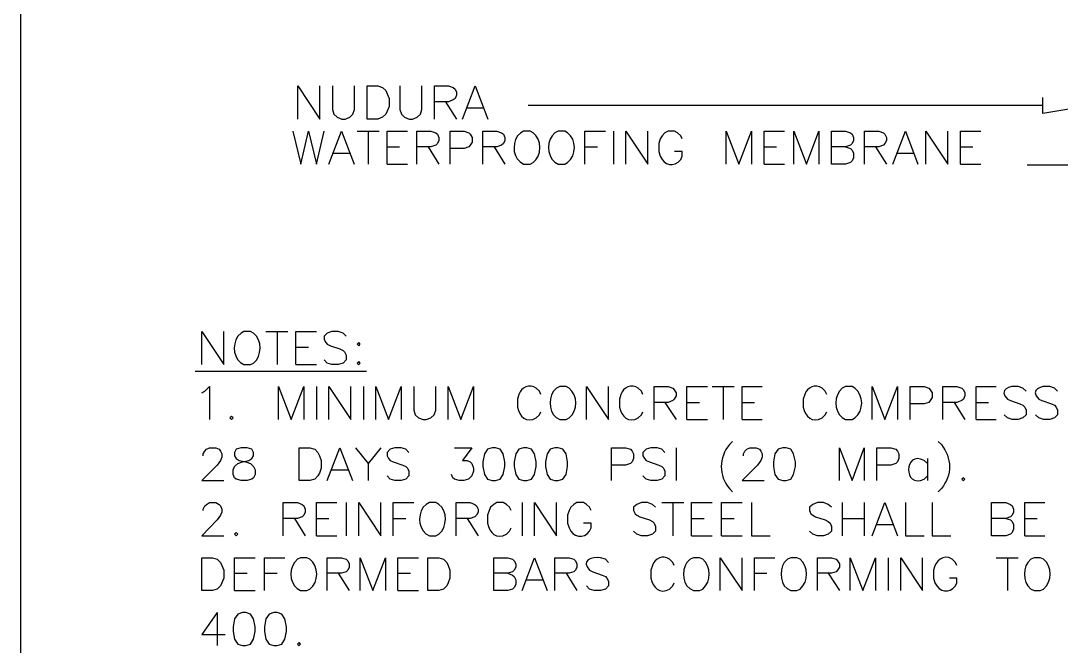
# Model space of a CAD drawing. Header units: millimetres. Extents: x 14 to 201, y 16 to 268.
# Drawn here: x 13.8 to 89, y 99.7 to 144.9 of the extents above; entities that cross this region are included whole.
import ezdxf

# ---------------------------------------------------------------- set-up
doc = ezdxf.new("R2010")
doc.units = ezdxf.units.MM
doc.layers.get('0').update_dxf_attribs({"linetype": 'CONTINUOUS'})

msp = doc.modelspace()

# ---------------------------------------------------------------- linework, layer by layer
at = {"color": 0}
for p, q in [((13.8424, 55.4136), (13.8424, 264.541)), ((33.846, 137.773), (33.846, 140.166)), ((33.846, 140.166), (35.4334, 137.773)), ((35.4334, 137.773), (35.4334, 140.166)), ((36.3432, 140.166), (36.3432, 138.472)), ((37.9307, 138.472), (37.9307, 140.166)), ((38.8415, 137.773), (38.8415, 140.166)), ((38.8415, 140.166), (39.624, 140.166)), ((39.624, 140.166), (39.963, 140.06)), ((39.963, 140.06), (40.1959, 139.827)), ((40.1959, 139.827), (40.3006, 139.594)), ((41.2115, 140.166), (41.2115, 138.472)), ((42.799, 138.472), (42.799, 140.166)), ((43.7085, 137.773), (43.7085, 140.166)), ((43.7085, 140.166), (44.7255, 140.166)), ((44.7255, 140.166), (45.0631, 140.06)), ((45.0631, 140.06), (45.1915, 139.933)), ((45.1915, 139.933), (45.296, 139.721)), ((45.296, 139.721), (45.296, 139.488)), ((45.7412, 137.773), (46.6506, 140.166)), ((46.6506, 140.166), (47.5615, 137.773)), ((40.3006, 139.594), (40.429, 139.255)), ((40.429, 139.255), (40.429, 138.684)), ((44.7255, 139.022), (43.7085, 139.022)), ((44.5135, 139.022), (45.296, 137.773)), ((45.0631, 139.15), (44.7255, 139.022)), ((45.1915, 139.255), (45.0631, 139.15)), ((45.296, 139.488), (45.1915, 139.255)), ((87.6293, 138.176), (87.6293, 139.32)), ((36.3432, 138.472), (36.449, 138.133)), ((37.8037, 138.133), (37.9307, 138.472)), ((40.3006, 138.345), (40.1959, 138.133)), ((40.429, 138.684), (40.3006, 138.345)), ((41.2115, 138.472), (41.3385, 138.133)), ((42.6932, 138.133), (42.799, 138.472)), ((46.101, 138.578), (47.2225, 138.578)), ((87.6293, 138.748), (50.461, 138.748)), ((91.0594, 138.748), (87.6293, 138.176)), ((36.449, 138.133), (36.6818, 137.9)), ((36.6818, 137.9), (37.0209, 137.773)), ((37.0209, 137.773), (37.254, 137.773)), ((37.254, 137.773), (37.5916, 137.9)), ((37.5916, 137.9), (37.8037, 138.133)), ((39.624, 137.773), (38.8415, 137.773)), ((39.963, 137.9), (39.624, 137.773)), ((40.1959, 138.133), (39.963, 137.9)), ((41.3385, 138.133), (41.5505, 137.9)), ((41.5505, 137.9), (41.8881, 137.773)), ((41.8881, 137.773), (42.121, 137.773)), ((42.121, 137.773), (42.46, 137.9)), ((42.46, 137.9), (42.6932, 138.133)), ((33.4863, 136.905), (34.0568, 134.515)), ((34.0568, 134.515), (34.6081, 136.905)), ((34.6081, 136.905), (35.1786, 134.515)), ((35.1786, 134.515), (35.7505, 136.905)), ((36.0895, 134.515), (36.999, 136.905)), ((36.999, 136.905), (37.9099, 134.515)), ((38.1208, 136.905), (39.7083, 136.905)), ((38.9255, 136.905), (38.9255, 134.515)), ((40.2802, 134.515), (40.2802, 136.905)), ((40.2802, 136.905), (41.7615, 136.905)), ((42.4395, 134.515), (42.4395, 136.905)), ((42.4395, 136.905), (43.4552, 136.905)), ((43.4552, 136.905), (43.7942, 136.779)), ((43.7942, 136.779), (43.9208, 136.674)), ((44.8303, 134.515), (44.8303, 136.905)), ((44.8303, 136.905), (45.8474, 136.905)), ((45.8474, 136.905), (46.1864, 136.779)), ((46.1864, 136.779), (46.2911, 136.674)), ((47.202, 134.515), (47.202, 136.905)), ((47.202, 136.905), (48.2177, 136.905)), ((48.2177, 136.905), (48.5567, 136.779)), ((48.5567, 136.779), (48.6833, 136.674)), ((49.9318, 136.779), (49.699, 136.568)), ((50.1442, 136.905), (49.9318, 136.779)), ((50.6099, 136.905), (50.1442, 136.905)), ((50.8208, 136.779), (50.6099, 136.905)), ((52.4083, 136.779), (52.1974, 136.568)), ((52.6411, 136.905), (52.4083, 136.779)), ((53.1068, 136.905), (52.6411, 136.905)), ((53.3192, 136.779), (53.1068, 136.905)), ((54.5677, 134.515), (54.5677, 136.905)), ((54.5677, 136.905), (56.049, 136.905)), ((56.6208, 136.905), (56.6208, 134.515)), ((57.5303, 134.515), (57.5303, 136.905)), ((57.5303, 136.905), (59.1178, 134.515)), ((59.1178, 134.515), (59.1178, 136.905)), ((60.3458, 136.779), (60.1349, 136.568)), ((60.5786, 136.905), (60.3458, 136.779)), ((61.0443, 136.905), (60.5786, 136.905)), ((61.2567, 136.779), (61.0443, 136.905)), ((61.4895, 136.568), (61.2567, 136.779)), ((64.7707, 134.515), (64.7707, 136.905)), ((64.7707, 136.905), (65.6802, 134.515)), ((65.6802, 134.515), (66.591, 136.905)), ((66.591, 136.905), (66.591, 134.515)), ((67.5005, 134.515), (67.5005, 136.905)), ((67.5005, 136.905), (68.9818, 136.905)), ((69.6599, 134.515), (69.6599, 136.905)), ((69.6599, 136.905), (70.5693, 134.515)), ((70.5693, 134.515), (71.4583, 136.905)), ((71.4583, 136.905), (71.4583, 134.515)), ((72.3692, 134.515), (72.3692, 136.905)), ((72.3692, 136.905), (73.3848, 136.905)), ((73.3848, 136.905), (73.7443, 136.779)), ((73.7443, 136.779), (73.8505, 136.674)), ((74.7614, 134.515), (74.7614, 136.905)), ((74.7614, 136.905), (75.777, 136.905)), ((75.777, 136.905), (76.116, 136.779)), ((76.116, 136.779), (76.2208, 136.674)), ((76.7927, 134.515), (77.7035, 136.905)), ((77.7035, 136.905), (78.613, 134.515)), ((79.1849, 134.515), (79.1849, 136.905)), ((79.1849, 136.905), (80.7724, 134.515)), ((80.7724, 134.515), (80.7724, 136.905)), ((81.6818, 134.515), (81.6818, 136.905)), ((81.6818, 136.905), (83.1427, 136.905)), ((43.9208, 135.996), (43.7942, 135.89)), ((43.9208, 136.674), (44.027, 136.441)), ((44.027, 136.229), (43.9208, 135.996)), ((44.027, 136.441), (44.027, 136.229)), ((46.2911, 136.674), (46.4178, 136.441)), ((46.4178, 136.102), (46.2911, 135.89)), ((46.4178, 136.441), (46.4178, 136.102)), ((48.6833, 135.996), (48.5567, 135.89)), ((48.6833, 136.674), (48.7895, 136.441)), ((48.7895, 136.229), (48.6833, 135.996)), ((48.7895, 136.441), (48.7895, 136.229)), ((60.0082, 136.335), (59.902, 135.996)), ((59.902, 135.996), (59.902, 135.424)), ((60.1349, 136.568), (60.0082, 136.335)), ((61.5957, 136.335), (61.4895, 136.568)), ((73.8505, 135.996), (73.7443, 135.89)), ((73.8505, 136.674), (73.9567, 136.441)), ((73.9567, 136.229), (73.8505, 135.996)), ((73.9567, 136.441), (73.9567, 136.229)), ((76.2208, 135.996), (76.116, 135.89)), ((76.2208, 136.674), (76.3489, 136.441)), ((76.3489, 136.229), (76.2208, 135.996)), ((76.3489, 136.441), (76.3489, 136.229)), ((36.4285, 135.318), (37.5708, 135.318)), ((40.2802, 135.763), (41.191, 135.763)), ((43.4552, 135.763), (42.4395, 135.763)), ((43.2428, 135.763), (44.027, 134.515)), ((43.7942, 135.89), (43.4552, 135.763)), ((45.8474, 135.657), (44.8303, 135.657)), ((46.1864, 135.763), (45.8474, 135.657)), ((46.2911, 135.89), (46.1864, 135.763)), ((48.2177, 135.763), (47.202, 135.763)), ((48.0053, 135.763), (48.7895, 134.515)), ((48.5567, 135.89), (48.2177, 135.763)), ((54.5677, 135.763), (55.4785, 135.763)), ((59.902, 135.424), (60.0082, 135.086)), ((61.5957, 135.424), (61.0443, 135.424)), ((61.5957, 135.086), (61.5957, 135.424)), ((67.5005, 135.763), (68.4114, 135.763)), ((73.3848, 135.763), (72.3692, 135.763)), ((73.7443, 135.89), (73.3848, 135.763)), ((73.3848, 135.763), (73.7443, 135.657)), ((73.7443, 135.657), (73.8505, 135.53)), ((73.8505, 135.53), (73.9567, 135.318)), ((73.9567, 135.318), (73.9567, 134.98)), ((75.777, 135.763), (74.7614, 135.763)), ((75.5442, 135.763), (76.3489, 134.515)), ((76.116, 135.89), (75.777, 135.763)), ((77.1317, 135.318), (78.274, 135.318)), ((81.6818, 135.763), (82.5708, 135.763)), ((40.2802, 134.515), (41.7615, 134.515)), ((50.1442, 134.515), (50.6099, 134.515)), ((50.6099, 134.515), (50.8208, 134.641)), ((52.6411, 134.515), (53.1068, 134.515)), ((53.1068, 134.515), (53.3192, 134.641)), ((61.4895, 134.854), (61.5957, 135.086)), ((67.5005, 134.515), (68.9818, 134.515)), ((73.3848, 134.515), (72.3692, 134.515)), ((73.7443, 134.641), (73.3848, 134.515)), ((73.8505, 134.747), (73.7443, 134.641)), ((73.9567, 134.98), (73.8505, 134.747)), ((81.6818, 134.515), (83.1427, 134.515)), ((107.527, 134.451), (86.487, 134.451)), ((26.9034, 120.037), (26.9034, 122.428)), ((26.9034, 122.428), (28.4909, 120.037)), ((28.4909, 120.037), (28.4909, 122.428)), ((29.7394, 122.301), (29.5065, 122.089)), ((29.9503, 122.428), (29.7394, 122.301)), ((30.4161, 122.428), (29.9503, 122.428)), ((30.6489, 122.301), (30.4161, 122.428)), ((31.5378, 122.428), (33.1253, 122.428)), ((32.3426, 122.428), (32.3426, 120.037)), ((33.6972, 120.037), (33.6972, 122.428)), ((33.6972, 122.428), (35.1786, 122.428)), ((35.9625, 122.301), (35.7505, 122.089)), ((35.7505, 122.089), (35.7505, 121.857)), ((35.7505, 121.857), (35.8567, 121.624)), ((36.3001, 122.428), (35.9625, 122.301)), ((36.7661, 122.428), (36.3001, 122.428)), ((37.1052, 122.301), (36.7661, 122.428)), ((37.338, 122.089), (37.1052, 122.301)), ((33.6972, 121.285), (34.6081, 121.285)), ((35.8567, 121.624), (35.9625, 121.518)), ((35.9625, 121.518), (36.1957, 121.392)), ((36.1957, 121.392), (36.8723, 121.179)), ((36.8723, 121.179), (37.1052, 121.053)), ((37.1052, 121.053), (37.211, 120.946)), ((37.211, 120.946), (37.338, 120.713)), ((38.2489, 121.624), (38.1208, 121.518)), ((38.1208, 121.518), (38.2489, 121.392)), ((38.3536, 121.518), (38.2489, 121.624)), ((38.2489, 121.392), (38.3536, 121.518)), ((35.9625, 120.142), (35.7505, 120.374)), ((37.338, 120.374), (37.1052, 120.142)), ((37.338, 120.713), (37.338, 120.374)), ((38.2489, 120.27), (38.1208, 120.142)), ((38.3536, 120.142), (38.2489, 120.27)), ((26.4377, 119.571), (38.7985, 119.571)), ((29.9503, 120.037), (30.4161, 120.037)), ((30.4161, 120.037), (30.6489, 120.142)), ((33.6972, 120.037), (35.1786, 120.037)), ((36.3001, 120.037), (35.9625, 120.142)), ((36.7661, 120.037), (36.3001, 120.037)), ((37.1052, 120.142), (36.7661, 120.037)), ((38.1208, 120.142), (38.2489, 120.037)), ((38.2489, 120.037), (38.3536, 120.142)), ((26.9034, 118.004), (27.1363, 118.11)), ((27.1363, 118.11), (27.4739, 118.449)), ((27.4739, 118.449), (27.4739, 116.078)), ((32.4487, 116.078), (32.4487, 118.449)), ((32.4487, 118.449), (33.3582, 116.078)), ((33.3582, 116.078), (34.269, 118.449)), ((34.269, 118.449), (34.269, 116.078)), ((35.1786, 118.449), (35.1786, 116.078)), ((36.0895, 116.078), (36.0895, 118.449)), ((36.0895, 118.449), (37.677, 116.078)), ((37.677, 116.078), (37.677, 118.449)), ((38.5865, 118.449), (38.5865, 116.078)), ((39.4751, 116.078), (39.4751, 118.449)), ((39.4751, 118.449), (40.386, 116.078)), ((40.386, 116.078), (41.2958, 118.449)), ((41.2958, 118.449), (41.2958, 116.078)), ((42.2067, 118.449), (42.2067, 116.756)), ((43.7942, 116.756), (43.7942, 118.449)), ((44.7036, 116.078), (44.7036, 118.449)), ((44.7036, 118.449), (45.6145, 116.078)), ((45.6145, 116.078), (46.524, 118.449)), ((46.524, 118.449), (46.524, 116.078)), ((51.2865, 118.11), (51.0536, 118.343)), ((51.3927, 117.878), (51.2865, 118.11)), ((52.5141, 118.343), (52.3035, 118.11)), ((52.7473, 118.449), (52.5141, 118.343)), ((53.213, 118.449), (52.7473, 118.449)), ((53.425, 118.343), (53.213, 118.449)), ((54.6735, 116.078), (54.6735, 118.449)), ((54.6735, 118.449), (56.261, 116.078)), ((56.261, 116.078), (56.261, 118.449)), ((58.6535, 118.11), (58.4207, 118.343)), ((58.7583, 117.878), (58.6535, 118.11)), ((59.563, 116.078), (59.563, 118.449)), ((59.563, 118.449), (60.5786, 118.449)), ((60.5786, 118.449), (60.9177, 118.343)), ((60.9177, 118.343), (61.0235, 118.217)), ((61.0235, 118.217), (61.1505, 118.004)), ((61.1505, 118.004), (61.1505, 117.771)), ((61.9333, 116.078), (61.9333, 118.449)), ((61.9333, 118.449), (63.416, 118.449)), ((63.7536, 118.449), (65.3411, 118.449)), ((64.5375, 118.449), (64.5375, 116.078)), ((65.913, 116.078), (65.913, 118.449)), ((65.913, 118.449), (67.3735, 118.449)), ((71.9032, 118.11), (71.6911, 118.343)), ((72.0302, 117.878), (71.9032, 118.11)), ((73.1516, 118.343), (72.941, 118.11)), ((73.3848, 118.449), (73.1516, 118.343)), ((73.8505, 118.449), (73.3848, 118.449)), ((74.0625, 118.343), (73.8505, 118.449)), ((75.311, 116.078), (75.311, 118.449)), ((75.311, 118.449), (76.2208, 116.078)), ((76.2208, 116.078), (77.1317, 118.449)), ((77.1317, 118.449), (77.1317, 116.078)), ((78.0411, 116.078), (78.0411, 118.449)), ((78.0411, 118.449), (79.0582, 118.449)), ((79.0582, 118.449), (79.3958, 118.343)), ((79.3958, 118.343), (79.5016, 118.217)), ((79.5016, 118.217), (79.6286, 118.004)), ((79.6286, 118.004), (79.6286, 117.665)), ((80.4125, 116.078), (80.4125, 118.449)), ((80.4125, 118.449), (81.4282, 118.449)), ((81.4282, 118.449), (81.788, 118.343)), ((81.788, 118.343), (81.8942, 118.217)), ((81.8942, 118.217), (82, 118.004)), ((82, 118.004), (82, 117.771)), ((82.8036, 116.078), (82.8036, 118.449)), ((82.8036, 118.449), (84.2641, 118.449)), ((86.1907, 118.343), (85.8516, 118.449)), ((86.4235, 118.11), (86.1907, 118.343)), ((88.477, 118.343), (88.138, 118.449)), ((88.6876, 118.11), (88.477, 118.343)), ((49.8052, 117.878), (49.699, 117.538)), ((49.699, 117.538), (49.699, 116.967)), ((57.1708, 117.878), (57.066, 117.538)), ((57.066, 117.538), (57.066, 116.967)), ((60.5786, 117.306), (59.563, 117.306)), ((60.3458, 117.306), (61.1505, 116.078)), ((60.9177, 117.432), (60.5786, 117.306)), ((61.0235, 117.538), (60.9177, 117.432)), ((61.1505, 117.771), (61.0235, 117.538)), ((61.9333, 117.306), (62.8442, 117.306)), ((65.913, 117.306), (66.8016, 117.306)), ((70.4427, 117.878), (70.3157, 117.538)), ((70.3157, 117.538), (70.3157, 116.967)), ((79.0582, 117.199), (78.0411, 117.199)), ((79.3958, 117.306), (79.0582, 117.199)), ((79.5016, 117.432), (79.3958, 117.306)), ((79.6286, 117.665), (79.5016, 117.432)), ((81.4282, 117.306), (80.4125, 117.306)), ((81.2161, 117.306), (82, 116.078)), ((81.788, 117.432), (81.4282, 117.306)), ((81.8942, 117.538), (81.788, 117.432)), ((82, 117.771), (81.8942, 117.538)), ((82.8036, 117.306), (83.7145, 117.306)), ((85.0692, 117.538), (85.302, 117.432)), ((85.302, 117.432), (85.9786, 117.199)), ((85.9786, 117.199), (86.1907, 117.095)), ((87.3333, 117.538), (87.5661, 117.432)), ((87.5661, 117.432), (88.2442, 117.199)), ((88.2442, 117.199), (88.477, 117.095)), ((42.2067, 116.756), (42.3125, 116.417)), ((43.688, 116.417), (43.7942, 116.756)), ((51.2865, 116.417), (51.3927, 116.629)), ((58.6535, 116.417), (58.7583, 116.629)), ((71.9032, 116.417), (72.0302, 116.629)), ((86.1907, 117.095), (86.3177, 116.967)), ((86.3177, 116.967), (86.4235, 116.756)), ((86.4235, 116.756), (86.4235, 116.417)), ((88.477, 117.095), (88.5832, 116.967)), ((88.5832, 116.967), (88.6876, 116.756)), ((88.6876, 116.756), (88.6876, 116.417)), ((29.0614, 116.29), (28.9347, 116.184)), ((28.9347, 116.184), (29.0614, 116.078)), ((29.1676, 116.184), (29.0614, 116.29)), ((29.0614, 116.078), (29.1676, 116.184)), ((42.3125, 116.417), (42.5457, 116.184)), ((42.5457, 116.184), (42.8833, 116.078)), ((42.8833, 116.078), (43.1161, 116.078)), ((43.1161, 116.078), (43.4552, 116.184)), ((43.4552, 116.184), (43.688, 116.417)), ((51.0536, 116.184), (51.2865, 116.417)), ((52.7473, 116.078), (53.213, 116.078)), ((53.213, 116.078), (53.425, 116.184)), ((58.4207, 116.184), (58.6535, 116.417)), ((61.9333, 116.078), (63.416, 116.078)), ((65.913, 116.078), (67.3735, 116.078)), ((71.6911, 116.184), (71.9032, 116.417)), ((73.3848, 116.078), (73.8505, 116.078)), ((73.8505, 116.078), (74.0625, 116.184)), ((82.8036, 116.078), (84.2641, 116.078)), ((85.0692, 116.184), (84.836, 116.417)), ((85.4082, 116.078), (85.0692, 116.184)), ((85.8516, 116.078), (85.4082, 116.078)), ((86.1907, 116.184), (85.8516, 116.078)), ((86.4235, 116.417), (86.1907, 116.184)), ((87.3333, 116.184), (87.1001, 116.417)), ((87.6723, 116.078), (87.3333, 116.184)), ((88.138, 116.078), (87.6723, 116.078)), ((88.477, 116.184), (88.138, 116.078)), ((88.6876, 116.417), (88.477, 116.184)), ((65.2141, 114.49), (65.0035, 114.257)), ((80.0735, 114.49), (80.3067, 114.257)), ((27.0082, 113.581), (27.1363, 113.792)), ((27.0082, 113.454), (27.0082, 113.581)), ((27.1363, 113.792), (27.2411, 113.92)), ((27.2411, 113.92), (27.4739, 114.024)), ((27.4739, 114.024), (27.919, 114.024)), ((27.919, 114.024), (28.1519, 113.92)), ((28.1519, 113.92), (28.2581, 113.792)), ((28.2581, 113.792), (28.3628, 113.581)), ((28.3628, 113.581), (28.3628, 113.348)), ((29.4004, 113.92), (29.2737, 113.687)), ((29.2737, 113.687), (29.2737, 113.454)), ((29.2737, 113.454), (29.4004, 113.242)), ((29.7394, 114.024), (29.4004, 113.92)), ((30.1832, 114.024), (29.7394, 114.024)), ((30.5222, 113.92), (30.1832, 114.024)), ((30.6489, 113.687), (30.5222, 113.92)), ((30.5222, 113.242), (30.6489, 113.454)), ((30.6489, 113.454), (30.6489, 113.687)), ((33.9301, 111.654), (33.9301, 114.024)), ((33.9301, 114.024), (34.7128, 114.024)), ((34.7128, 114.024), (35.0738, 113.92)), ((35.0738, 113.92), (35.2848, 113.687)), ((35.2848, 113.687), (35.4115, 113.454)), ((35.4115, 113.454), (35.5177, 113.115)), ((35.9625, 111.654), (36.8723, 114.024)), ((36.8723, 114.024), (37.7832, 111.654)), ((38.016, 114.024), (38.9255, 112.903)), ((39.8364, 114.024), (38.9255, 112.903)), ((40.513, 113.92), (40.2802, 113.687)), ((40.2802, 113.687), (40.2802, 113.454)), ((40.2802, 113.454), (40.386, 113.242)), ((40.852, 114.024), (40.513, 113.92)), ((41.2958, 114.024), (40.852, 114.024)), ((41.6348, 113.92), (41.2958, 114.024)), ((41.8677, 113.687), (41.6348, 113.92)), ((45.1485, 114.024), (46.3973, 114.024)), ((46.3973, 114.024), (45.7207, 113.115)), ((47.3082, 113.581), (47.202, 113.009)), ((47.541, 113.92), (47.3082, 113.581)), ((47.8786, 114.024), (47.541, 113.92)), ((48.1115, 114.024), (47.8786, 114.024)), ((48.4505, 113.92), (48.1115, 114.024)), ((48.6625, 113.581), (48.4505, 113.92)), ((48.7895, 113.009), (48.6625, 113.581)), ((49.5723, 113.581), (49.4661, 113.009)), ((49.8052, 113.92), (49.5723, 113.581)), ((50.1442, 114.024), (49.8052, 113.92)), ((50.377, 114.024), (50.1442, 114.024)), ((50.716, 113.92), (50.377, 114.024)), ((50.9266, 113.581), (50.716, 113.92)), ((51.0536, 113.009), (50.9266, 113.581)), ((51.8375, 113.581), (51.7317, 113.009)), ((52.0707, 113.92), (51.8375, 113.581)), ((52.4083, 114.024), (52.0707, 113.92)), ((52.6411, 114.024), (52.4083, 114.024)), ((52.9802, 113.92), (52.6411, 114.024)), ((53.213, 113.581), (52.9802, 113.92)), ((53.3192, 113.009), (53.213, 113.581)), ((56.4942, 111.654), (56.4942, 114.024)), ((56.4942, 114.024), (57.5098, 114.024)), ((57.5098, 114.024), (57.8485, 113.92)), ((57.8485, 113.92), (57.9755, 113.792)), ((57.9755, 113.792), (58.0817, 113.581)), ((58.0817, 113.581), (58.0817, 113.242)), ((58.9911, 113.92), (58.7583, 113.687)), ((58.7583, 113.687), (58.7583, 113.454)), ((58.7583, 113.454), (58.8641, 113.242)), ((59.3302, 114.024), (58.9911, 113.92)), ((59.775, 114.024), (59.3302, 114.024)), ((60.1126, 113.92), (59.775, 114.024)), ((60.3458, 113.687), (60.1126, 113.92)), ((61.1505, 114.024), (61.1505, 111.654)), ((66.0192, 113.581), (66.125, 113.792)), ((66.0192, 113.454), (66.0192, 113.581)), ((66.125, 113.792), (66.252, 113.92)), ((66.252, 113.92), (66.4626, 114.024)), ((66.4626, 114.024), (66.9286, 114.024)), ((66.9286, 114.024), (67.1615, 113.92)), ((67.1615, 113.92), (67.2677, 113.792)), ((67.2677, 113.792), (67.3735, 113.581)), ((67.3735, 113.581), (67.3735, 113.348)), ((68.2833, 113.581), (68.1785, 113.009)), ((68.5161, 113.92), (68.2833, 113.581)), ((68.8552, 114.024), (68.5161, 113.92)), ((69.088, 114.024), (68.8552, 114.024)), ((69.427, 113.92), (69.088, 114.024)), ((69.6376, 113.581), (69.427, 113.92)), ((69.766, 113.009), (69.6376, 113.581)), ((72.941, 111.654), (72.941, 114.024)), ((72.941, 114.024), (73.8505, 111.654)), ((73.8505, 111.654), (74.7391, 114.024)), ((74.7391, 114.024), (74.7391, 111.654)), ((75.65, 111.654), (75.65, 114.024)), ((75.65, 114.024), (76.6657, 114.024)), ((76.6657, 114.024), (77.0255, 113.92)), ((77.0255, 113.92), (77.1317, 113.792)), ((77.1317, 113.792), (77.2375, 113.581)), ((77.2375, 113.581), (77.2375, 113.242)), ((28.0252, 112.776), (26.9034, 111.654)), ((28.2581, 113.115), (28.0252, 112.776)), ((28.3628, 113.348), (28.2581, 113.115)), ((29.1676, 112.437), (29.2737, 112.67)), ((29.2737, 112.67), (29.5065, 112.903)), ((29.4004, 113.242), (29.6127, 113.115)), ((29.5065, 112.903), (29.8456, 113.009)), ((29.6127, 113.115), (30.0784, 113.009)), ((29.8456, 113.009), (30.3113, 113.115)), ((30.0784, 113.009), (30.4161, 112.903)), ((30.3113, 113.115), (30.5222, 113.242)), ((30.4161, 112.903), (30.6489, 112.67)), ((30.6489, 112.67), (30.7551, 112.437)), ((35.5177, 113.115), (35.5177, 112.543)), ((38.9255, 112.903), (38.9255, 111.654)), ((40.386, 113.242), (40.513, 113.115)), ((40.513, 113.115), (40.725, 113.009)), ((40.725, 113.009), (41.4239, 112.776)), ((41.4239, 112.776), (41.6348, 112.67)), ((41.6348, 112.67), (41.7615, 112.543)), ((45.7207, 113.115), (46.0583, 113.115)), ((46.0583, 113.115), (46.2911, 113.009)), ((46.2911, 113.009), (46.3973, 112.903)), ((46.3973, 112.903), (46.524, 112.543)), ((47.202, 113.009), (47.202, 112.67)), ((47.202, 112.67), (47.3082, 112.099)), ((48.6625, 112.099), (48.7895, 112.67)), ((48.7895, 112.67), (48.7895, 113.009)), ((49.4661, 113.009), (49.4661, 112.67)), ((49.4661, 112.67), (49.5723, 112.099)), ((50.9266, 112.099), (51.0536, 112.67)), ((51.0536, 112.67), (51.0536, 113.009)), ((51.7317, 113.009), (51.7317, 112.67)), ((51.7317, 112.67), (51.8375, 112.099)), ((53.213, 112.099), (53.3192, 112.67)), ((53.3192, 112.67), (53.3192, 113.009)), ((57.5098, 112.776), (56.4942, 112.776)), ((57.8485, 112.903), (57.5098, 112.776)), ((57.9755, 113.009), (57.8485, 112.903)), ((58.0817, 113.242), (57.9755, 113.009)), ((58.8641, 113.242), (58.9911, 113.115)), ((58.9911, 113.115), (59.224, 113.009)), ((59.224, 113.009), (59.902, 112.776)), ((59.902, 112.776), (60.1126, 112.67)), ((60.1126, 112.67), (60.241, 112.543)), ((67.0348, 112.776), (65.913, 111.654)), ((67.2677, 113.115), (67.0348, 112.776)), ((67.3735, 113.348), (67.2677, 113.115)), ((68.1785, 113.009), (68.1785, 112.67)), ((68.1785, 112.67), (68.2833, 112.099)), ((69.6376, 112.099), (69.766, 112.67)), ((69.766, 112.67), (69.766, 113.009)), ((76.6657, 112.776), (75.65, 112.776)), ((77.0255, 112.903), (76.6657, 112.776)), ((77.1317, 113.009), (77.0255, 112.903)), ((77.2375, 113.242), (77.1317, 113.009)), ((79.291, 112.903), (79.0582, 113.115)), ((79.291, 113.242), (79.291, 111.654)), ((29.1676, 112.099), (29.1676, 112.437)), ((29.2737, 111.867), (29.1676, 112.099)), ((30.7551, 112.099), (30.6489, 111.867)), ((30.7551, 112.437), (30.7551, 112.099)), ((35.2848, 111.993), (35.0738, 111.76)), ((35.4115, 112.204), (35.2848, 111.993)), ((35.5177, 112.543), (35.4115, 112.204)), ((36.3001, 112.437), (37.4442, 112.437)), ((40.513, 111.76), (40.2802, 111.993)), ((41.8677, 111.993), (41.6348, 111.76)), ((41.7615, 112.543), (41.8677, 112.332)), ((41.8677, 112.332), (41.8677, 111.993)), ((45.0427, 111.867), (44.9365, 112.099)), ((46.3973, 111.993), (46.1641, 111.76)), ((46.524, 112.332), (46.3973, 111.993)), ((46.524, 112.543), (46.524, 112.332)), ((47.3082, 112.099), (47.541, 111.76)), ((48.4505, 111.76), (48.6625, 112.099)), ((49.5723, 112.099), (49.8052, 111.76)), ((50.716, 111.76), (50.9266, 112.099)), ((51.8375, 112.099), (52.0707, 111.76)), ((52.9802, 111.76), (53.213, 112.099)), ((58.9911, 111.76), (58.7583, 111.993)), ((60.3458, 111.993), (60.1126, 111.76)), ((60.241, 112.543), (60.3458, 112.332)), ((60.3458, 112.332), (60.3458, 111.993)), ((68.2833, 112.099), (68.5161, 111.76)), ((69.427, 111.76), (69.6376, 112.099)), ((79.0582, 111.76), (79.291, 111.993)), ((26.9034, 111.654), (28.4909, 111.654)), ((29.4004, 111.76), (29.2737, 111.867)), ((29.7394, 111.654), (29.4004, 111.76)), ((30.1832, 111.654), (29.7394, 111.654)), ((30.5222, 111.76), (30.1832, 111.654)), ((30.6489, 111.867), (30.5222, 111.76)), ((34.7128, 111.654), (33.9301, 111.654)), ((35.0738, 111.76), (34.7128, 111.654)), ((40.852, 111.654), (40.513, 111.76)), ((41.2958, 111.654), (40.852, 111.654)), ((41.6348, 111.76), (41.2958, 111.654)), ((45.1485, 111.76), (45.0427, 111.867)), ((45.4875, 111.654), (45.1485, 111.76)), ((45.8251, 111.654), (45.4875, 111.654)), ((46.1641, 111.76), (45.8251, 111.654)), ((47.541, 111.76), (47.8786, 111.654)), ((47.8786, 111.654), (48.1115, 111.654)), ((48.1115, 111.654), (48.4505, 111.76)), ((49.8052, 111.76), (50.1442, 111.654)), ((50.1442, 111.654), (50.377, 111.654)), ((50.377, 111.654), (50.716, 111.76)), ((52.0707, 111.76), (52.4083, 111.654)), ((52.4083, 111.654), (52.6411, 111.654)), ((52.6411, 111.654), (52.9802, 111.76)), ((59.3302, 111.654), (58.9911, 111.76)), ((59.775, 111.654), (59.3302, 111.654)), ((60.1126, 111.76), (59.775, 111.654)), ((65.913, 111.654), (67.5005, 111.654)), ((68.5161, 111.76), (68.8552, 111.654)), ((68.8552, 111.654), (69.088, 111.654)), ((69.088, 111.654), (69.427, 111.76)), ((81.8942, 111.867), (81.788, 111.76)), ((81.788, 111.76), (81.8942, 111.654)), ((82, 111.76), (81.8942, 111.867)), ((81.8942, 111.654), (82, 111.76)), ((65.0035, 111.082), (65.2141, 110.849)), ((80.3067, 111.082), (80.0735, 110.849)), ((27.0082, 109.601), (27.1363, 109.834)), ((27.1363, 109.834), (27.2411, 109.94)), ((27.2411, 109.94), (27.4739, 110.067)), ((27.4739, 110.067), (27.919, 110.067)), ((27.919, 110.067), (28.1519, 109.94)), ((28.1519, 109.94), (28.2581, 109.834)), ((28.2581, 109.834), (28.3628, 109.601)), ((32.7877, 107.674), (32.7877, 110.067)), ((32.7877, 110.067), (33.8239, 110.067)), ((33.8239, 110.067), (34.1629, 109.94)), ((34.1629, 109.94), (34.269, 109.834)), ((34.269, 109.834), (34.3752, 109.601)), ((35.1786, 107.674), (35.1786, 110.067)), ((35.1786, 110.067), (36.6614, 110.067)), ((37.338, 110.067), (37.338, 107.674)), ((38.2489, 107.674), (38.2489, 110.067)), ((38.2489, 110.067), (39.8364, 107.674)), ((39.8364, 107.674), (39.8364, 110.067)), ((40.725, 107.674), (40.725, 110.067)), ((40.725, 110.067), (42.2067, 110.067)), ((43.1161, 109.94), (42.8833, 109.728)), ((43.349, 110.067), (43.1161, 109.94)), ((43.7942, 110.067), (43.349, 110.067)), ((44.027, 109.94), (43.7942, 110.067)), ((45.2755, 107.674), (45.2755, 110.067)), ((45.2755, 110.067), (46.2911, 110.067)), ((46.2911, 110.067), (46.6302, 109.94)), ((46.6302, 109.94), (46.736, 109.834)), ((46.736, 109.834), (46.863, 109.601)), ((47.7516, 109.728), (47.6458, 109.495)), ((47.9848, 109.94), (47.7516, 109.728)), ((48.2177, 110.067), (47.9848, 109.94)), ((48.6625, 110.067), (48.2177, 110.067)), ((48.8957, 109.94), (48.6625, 110.067)), ((49.1285, 109.728), (48.8957, 109.94)), ((49.2333, 109.495), (49.1285, 109.728)), ((50.038, 110.067), (50.038, 107.674)), ((50.9266, 107.674), (50.9266, 110.067)), ((50.9266, 110.067), (52.5141, 107.674)), ((52.5141, 107.674), (52.5141, 110.067)), ((53.552, 109.728), (53.425, 109.495)), ((53.7626, 109.94), (53.552, 109.728)), ((53.9958, 110.067), (53.7626, 109.94)), ((54.4615, 110.067), (53.9958, 110.067)), ((54.6735, 109.94), (54.4615, 110.067)), ((54.9067, 109.728), (54.6735, 109.94)), ((55.0125, 109.495), (54.9067, 109.728)), ((58.3145, 109.94), (58.0817, 109.728)), ((58.0817, 109.728), (58.0817, 109.495)), ((58.6535, 110.067), (58.3145, 109.94)), ((59.0973, 110.067), (58.6535, 110.067)), ((59.436, 109.94), (59.0973, 110.067)), ((59.6692, 109.728), (59.436, 109.94)), ((60.1126, 110.067), (61.7001, 110.067)), ((60.9177, 110.067), (60.9177, 107.674)), ((62.2723, 107.674), (62.2723, 110.067)), ((62.2723, 110.067), (63.7536, 110.067)), ((64.4317, 107.674), (64.4317, 110.067)), ((64.4317, 110.067), (65.913, 110.067)), ((66.591, 110.067), (66.591, 107.674)), ((71.0145, 109.94), (70.7817, 109.728)), ((70.7817, 109.728), (70.7817, 109.495)), ((71.3535, 110.067), (71.0145, 109.94)), ((71.7973, 110.067), (71.3535, 110.067)), ((72.136, 109.94), (71.7973, 110.067)), ((72.3692, 109.728), (72.136, 109.94)), ((73.1516, 110.067), (73.1516, 107.674)), ((74.7391, 110.067), (74.7391, 107.674)), ((75.311, 107.674), (76.2208, 110.067)), ((76.2208, 110.067), (77.1317, 107.674)), ((77.7035, 110.067), (77.7035, 107.674)), ((79.6286, 110.067), (79.6286, 107.674)), ((83.9251, 107.674), (83.9251, 110.067)), ((83.9251, 110.067), (84.963, 110.067)), ((84.963, 110.067), (85.302, 109.94)), ((85.302, 109.94), (85.4082, 109.834)), ((85.4082, 109.834), (85.5126, 109.601)), ((86.3177, 107.674), (86.3177, 110.067)), ((86.3177, 110.067), (87.7782, 110.067)), ((27.0082, 109.495), (27.0082, 109.601)), ((28.2581, 109.157), (28.0252, 108.818)), ((28.3628, 109.368), (28.2581, 109.157)), ((28.3628, 109.601), (28.3628, 109.368)), ((33.8239, 108.924), (32.7877, 108.924)), ((33.5911, 108.924), (34.3752, 107.674)), ((34.1629, 109.029), (33.8239, 108.924)), ((34.269, 109.157), (34.1629, 109.029)), ((34.3752, 109.368), (34.269, 109.157)), ((34.3752, 109.601), (34.3752, 109.368)), ((35.1786, 108.924), (36.0895, 108.924)), ((40.725, 108.924), (41.6348, 108.924)), ((46.2911, 108.924), (45.2755, 108.924)), ((46.0583, 108.924), (46.863, 107.674)), ((46.6302, 109.029), (46.2911, 108.924)), ((46.736, 109.157), (46.6302, 109.029)), ((46.863, 109.368), (46.736, 109.157)), ((46.863, 109.601), (46.863, 109.368)), ((47.6458, 109.495), (47.541, 109.157)), ((47.541, 109.157), (47.541, 108.585)), ((53.425, 109.495), (53.3192, 109.157)), ((53.3192, 109.157), (53.3192, 108.585)), ((58.0817, 109.495), (58.1875, 109.262)), ((58.1875, 109.262), (58.3145, 109.157)), ((58.3145, 109.157), (58.5251, 109.029)), ((58.5251, 109.029), (59.224, 108.818)), ((62.2723, 108.924), (63.1832, 108.924)), ((64.4317, 108.924), (65.3411, 108.924)), ((70.7817, 109.495), (70.8875, 109.262)), ((70.8875, 109.262), (71.0145, 109.157)), ((71.0145, 109.157), (71.2251, 109.029)), ((71.2251, 109.029), (71.9032, 108.818)), ((73.1516, 108.924), (74.7391, 108.924)), ((84.963, 108.924), (83.9251, 108.924)), ((85.302, 109.029), (84.963, 108.924)), ((84.963, 108.924), (85.302, 108.818)), ((85.4082, 109.157), (85.302, 109.029)), ((85.5126, 109.368), (85.4082, 109.157)), ((85.5126, 109.601), (85.5126, 109.368)), ((86.3177, 108.924), (87.2285, 108.924)), ((28.0252, 108.818), (26.9034, 107.674)), ((49.1285, 108.013), (49.2333, 108.246)), ((53.3192, 108.585), (53.425, 108.246)), ((55.0125, 108.585), (54.4615, 108.585)), ((54.9067, 108.013), (55.0125, 108.246)), ((55.0125, 108.246), (55.0125, 108.585)), ((59.224, 108.818), (59.436, 108.692)), ((59.436, 108.692), (59.563, 108.585)), ((59.563, 108.585), (59.6692, 108.353)), ((59.6692, 108.353), (59.6692, 108.013)), ((71.9032, 108.818), (72.136, 108.692)), ((72.136, 108.692), (72.263, 108.585)), ((72.263, 108.585), (72.3692, 108.353)), ((72.3692, 108.353), (72.3692, 108.013)), ((75.65, 108.479), (76.7927, 108.479)), ((85.302, 108.818), (85.4082, 108.692)), ((85.4082, 108.692), (85.5126, 108.479)), ((85.5126, 108.479), (85.5126, 108.14)), ((26.9034, 107.674), (28.4909, 107.674)), ((29.4004, 107.907), (29.2737, 107.781)), ((29.2737, 107.781), (29.4004, 107.674)), ((29.5065, 107.781), (29.4004, 107.907)), ((29.4004, 107.674), (29.5065, 107.781)), ((35.1786, 107.674), (36.6614, 107.674)), ((43.349, 107.674), (43.7942, 107.674)), ((43.7942, 107.674), (44.027, 107.781)), ((48.8957, 107.781), (49.1285, 108.013)), ((58.3145, 107.781), (58.0817, 108.013)), ((58.6535, 107.674), (58.3145, 107.781)), ((59.0973, 107.674), (58.6535, 107.674)), ((59.436, 107.781), (59.0973, 107.674)), ((59.6692, 108.013), (59.436, 107.781)), ((62.2723, 107.674), (63.7536, 107.674)), ((64.4317, 107.674), (65.913, 107.674)), ((66.591, 107.674), (67.9457, 107.674)), ((71.0145, 107.781), (70.7817, 108.013)), ((71.3535, 107.674), (71.0145, 107.781)), ((71.7973, 107.674), (71.3535, 107.674)), ((72.136, 107.781), (71.7973, 107.674)), ((72.3692, 108.013), (72.136, 107.781)), ((77.7035, 107.674), (79.0582, 107.674)), ((79.6286, 107.674), (80.9833, 107.674)), ((84.963, 107.674), (83.9251, 107.674)), ((85.302, 107.781), (84.963, 107.674)), ((85.4082, 107.907), (85.302, 107.781)), ((85.5126, 108.14), (85.4082, 107.907)), ((86.3177, 107.674), (87.7782, 107.674)), ((26.9034, 103.717), (26.9034, 106.087)), ((26.9034, 106.087), (27.6862, 106.087)), ((27.6862, 106.087), (28.0252, 105.982)), ((28.0252, 105.982), (28.2581, 105.749)), ((29.2737, 103.717), (29.2737, 106.087)), ((29.2737, 106.087), (30.7551, 106.087)), ((31.4331, 103.717), (31.4331, 106.087)), ((31.4331, 106.087), (32.9144, 106.087)), ((33.8239, 105.982), (33.5911, 105.749)), ((34.0362, 106.087), (33.8239, 105.982)), ((34.5019, 106.087), (34.0362, 106.087)), ((34.7128, 105.982), (34.5019, 106.087)), ((35.9625, 103.717), (35.9625, 106.087)), ((35.9625, 106.087), (36.999, 106.087)), ((36.999, 106.087), (37.338, 105.982)), ((37.338, 105.982), (37.4442, 105.854)), ((38.3536, 103.717), (38.3536, 106.087)), ((38.3536, 106.087), (39.2645, 103.717)), ((39.2645, 103.717), (40.174, 106.087)), ((40.174, 106.087), (40.174, 103.717)), ((41.0626, 103.717), (41.0626, 106.087)), ((41.0626, 106.087), (42.5457, 106.087)), ((43.2223, 103.717), (43.2223, 106.087)), ((43.2223, 106.087), (44.027, 106.087)), ((44.027, 106.087), (44.366, 105.982)), ((44.366, 105.982), (44.5989, 105.749)), ((47.9848, 103.717), (47.9848, 106.087)), ((47.9848, 106.087), (49.0001, 106.087)), ((49.0001, 106.087), (49.3391, 105.982)), ((49.3391, 105.982), (49.4661, 105.854)), ((50.038, 103.717), (50.9266, 106.087)), ((50.9266, 106.087), (51.8375, 103.717)), ((52.4083, 103.717), (52.4083, 106.087)), ((52.4083, 106.087), (53.425, 106.087)), ((53.425, 106.087), (53.7626, 105.982)), ((53.7626, 105.982), (53.891, 105.854)), ((56.049, 105.982), (55.6891, 106.087)), ((56.261, 105.749), (56.049, 105.982)), ((60.9177, 105.749), (60.6848, 105.982)), ((62.1661, 105.982), (61.9333, 105.749)), ((62.399, 106.087), (62.1661, 105.982)), ((62.8442, 106.087), (62.399, 106.087)), ((63.077, 105.982), (62.8442, 106.087)), ((64.3255, 103.717), (64.3255, 106.087)), ((64.3255, 106.087), (65.913, 103.717)), ((65.913, 103.717), (65.913, 106.087)), ((66.8016, 103.717), (66.8016, 106.087)), ((66.8016, 106.087), (68.2833, 106.087)), ((69.1942, 105.982), (68.961, 105.749)), ((69.427, 106.087), (69.1942, 105.982)), ((69.8708, 106.087), (69.427, 106.087)), ((70.1036, 105.982), (69.8708, 106.087)), ((71.3535, 103.717), (71.3535, 106.087)), ((71.3535, 106.087), (72.3692, 106.087)), ((72.3692, 106.087), (72.7082, 105.982)), ((72.7082, 105.982), (72.8126, 105.854)), ((73.7235, 103.717), (73.7235, 106.087)), ((73.7235, 106.087), (74.6333, 103.717)), ((74.6333, 103.717), (75.5442, 106.087)), ((75.5442, 106.087), (75.5442, 103.717)), ((76.4536, 106.087), (76.4536, 103.717)), ((77.3645, 103.717), (77.3645, 106.087)), ((77.3645, 106.087), (78.952, 103.717)), ((78.952, 103.717), (78.952, 106.087)), ((81.3223, 105.749), (81.0891, 105.982)), ((84.2641, 106.087), (85.8516, 106.087)), ((85.0692, 106.087), (85.0692, 103.717)), ((86.7625, 105.982), (86.5505, 105.749)), ((86.9957, 106.087), (86.7625, 105.982)), ((87.4391, 106.087), (86.9957, 106.087)), ((87.6723, 105.982), (87.4391, 106.087)), ((28.2581, 105.749), (28.3628, 105.517)), ((28.3628, 105.517), (28.4909, 105.178)), ((28.4909, 105.178), (28.4909, 104.606)), ((37.4442, 105.178), (37.338, 105.071)), ((37.4442, 105.854), (37.55, 105.643)), ((37.55, 105.41), (37.4442, 105.178)), ((37.55, 105.643), (37.55, 105.41)), ((44.5989, 105.749), (44.7036, 105.517)), ((44.7036, 105.517), (44.8098, 105.178)), ((44.8098, 105.178), (44.8098, 104.606)), ((49.4661, 105.178), (49.3391, 105.071)), ((49.4661, 105.854), (49.5723, 105.643)), ((49.5723, 105.41), (49.4661, 105.178)), ((49.5723, 105.643), (49.5723, 105.41)), ((53.891, 105.178), (53.7626, 105.071)), ((53.891, 105.854), (53.9958, 105.643)), ((53.9958, 105.41), (53.891, 105.178)), ((53.9958, 105.643), (53.9958, 105.41)), ((54.9067, 105.178), (55.1395, 105.071)), ((59.436, 105.517), (59.3302, 105.178)), ((59.3302, 105.178), (59.3302, 104.606)), ((61.0235, 105.517), (60.9177, 105.749)), ((72.8126, 105.178), (72.7082, 105.071)), ((72.8126, 105.854), (72.941, 105.643)), ((72.941, 105.41), (72.8126, 105.178)), ((72.941, 105.643), (72.941, 105.41)), ((79.7348, 105.178), (79.7348, 104.606)), ((81.4282, 105.517), (81.3223, 105.749)), ((28.4909, 104.606), (28.3628, 104.267)), ((29.2737, 104.965), (30.1832, 104.965)), ((31.4331, 104.965), (32.3426, 104.965)), ((36.999, 104.965), (35.9625, 104.965)), ((36.7661, 104.965), (37.55, 103.717)), ((37.338, 105.071), (36.999, 104.965)), ((41.0626, 104.965), (41.9735, 104.965)), ((44.8098, 104.606), (44.7036, 104.267)), ((49.0001, 104.965), (47.9848, 104.965)), ((49.3391, 105.071), (49.0001, 104.965)), ((49.0001, 104.965), (49.3391, 104.838)), ((49.3391, 104.838), (49.4661, 104.732)), ((49.4661, 104.732), (49.5723, 104.499)), ((49.5723, 104.499), (49.5723, 104.162)), ((50.377, 104.499), (51.4985, 104.499)), ((53.425, 104.965), (52.4083, 104.965)), ((53.213, 104.965), (53.9958, 103.717)), ((53.7626, 105.071), (53.425, 104.965)), ((55.1395, 105.071), (55.8161, 104.838)), ((55.8161, 104.838), (56.049, 104.732)), ((56.049, 104.732), (56.1552, 104.606)), ((56.1552, 104.606), (56.261, 104.395)), ((66.8016, 104.965), (67.7125, 104.965)), ((72.3692, 104.965), (71.3535, 104.965)), ((72.136, 104.965), (72.941, 103.717)), ((72.7082, 105.071), (72.3692, 104.965)), ((79.7348, 104.606), (79.8407, 104.267)), ((81.4282, 104.606), (80.8785, 104.606)), ((81.4282, 104.267), (81.4282, 104.606)), ((27.6862, 103.717), (26.9034, 103.717)), ((28.0252, 103.823), (27.6862, 103.717)), ((28.2581, 104.056), (28.0252, 103.823)), ((28.3628, 104.267), (28.2581, 104.056)), ((29.2737, 103.717), (30.7551, 103.717)), ((34.0362, 103.717), (34.5019, 103.717)), ((34.5019, 103.717), (34.7128, 103.823)), ((41.0626, 103.717), (42.5457, 103.717)), ((44.027, 103.717), (43.2223, 103.717)), ((44.366, 103.823), (44.027, 103.717)), ((44.5989, 104.056), (44.366, 103.823)), ((44.7036, 104.267), (44.5989, 104.056)), ((49.0001, 103.717), (47.9848, 103.717)), ((49.3391, 103.823), (49.0001, 103.717)), ((49.4661, 103.929), (49.3391, 103.823)), ((49.5723, 104.162), (49.4661, 103.929)), ((54.9067, 103.823), (54.6735, 104.056)), ((55.2457, 103.717), (54.9067, 103.823)), ((55.6891, 103.717), (55.2457, 103.717)), ((56.049, 103.823), (55.6891, 103.717)), ((56.261, 104.056), (56.049, 103.823)), ((56.261, 104.395), (56.261, 104.056)), ((60.6848, 103.823), (60.9177, 104.056)), ((60.9177, 104.056), (61.0235, 104.267)), ((62.399, 103.717), (62.8442, 103.717)), ((62.8442, 103.717), (63.077, 103.823)), ((69.427, 103.717), (69.8708, 103.717)), ((69.8708, 103.717), (70.1036, 103.823)), ((81.3223, 104.056), (81.4282, 104.267)), ((86.9957, 103.717), (87.4391, 103.717)), ((87.4391, 103.717), (87.6723, 103.823)), ((28.0252, 102.129), (26.9034, 100.542)), ((28.0252, 102.129), (28.0252, 99.737)), ((29.2737, 101.663), (29.1676, 101.092)), ((29.5065, 102.003), (29.2737, 101.663)), ((29.8456, 102.129), (29.5065, 102.003)), ((30.0784, 102.129), (29.8456, 102.129)), ((30.4161, 102.003), (30.0784, 102.129)), ((30.6489, 101.663), (30.4161, 102.003)), ((30.7551, 101.092), (30.6489, 101.663)), ((31.5378, 101.663), (31.4331, 101.092)), ((31.7707, 102.003), (31.5378, 101.663)), ((32.1097, 102.129), (31.7707, 102.003)), ((32.3426, 102.129), (32.1097, 102.129)), ((32.6815, 102.003), (32.3426, 102.129)), ((32.9144, 101.663), (32.6815, 102.003)), ((33.0206, 101.092), (32.9144, 101.663)), ((29.1676, 101.092), (29.1676, 100.754)), ((29.1676, 100.754), (29.2737, 100.203)), ((30.6489, 100.203), (30.7551, 100.754)), ((30.7551, 100.754), (30.7551, 101.092)), ((31.4331, 101.092), (31.4331, 100.754)), ((31.4331, 100.754), (31.5378, 100.203)), ((32.9144, 100.203), (33.0206, 100.754)), ((33.0206, 100.754), (33.0206, 101.092)), ((26.9034, 100.542), (28.5957, 100.542)), ((29.2737, 100.203), (29.5065, 99.8432)), ((30.4161, 99.8432), (30.6489, 100.203)), ((31.5378, 100.203), (31.7707, 99.8432)), ((32.6815, 99.8432), (32.9144, 100.203)), ((33.9301, 99.9698), (33.8239, 99.8432)), ((34.0362, 99.8432), (33.9301, 99.9698)), ((29.5065, 99.8432), (29.8456, 99.737)), ((29.8456, 99.737), (30.0784, 99.737)), ((30.0784, 99.737), (30.4161, 99.8432)), ((31.7707, 99.8432), (32.1097, 99.737)), ((32.1097, 99.737), (32.3426, 99.737)), ((32.3426, 99.737), (32.6815, 99.8432)), ((33.8239, 99.8432), (33.9301, 99.737)), ((33.9301, 99.737), (34.0362, 99.8432))]:
    msp.add_line(p, q, dxfattribs=at)
for points in [[(50.8208, 134.641), (51.4724, 135.055), (51.4724, 136.367), (50.8208, 136.779)], [(53.3192, 134.641), (53.9679, 135.118), (53.9679, 136.302), (53.3192, 136.779)], [(49.699, 136.568), (49.2732, 135.908), (49.3723, 134.86), (50.1442, 134.515)], [(52.1974, 136.568), (51.7536, 135.948), (51.8777, 134.804), (52.6411, 134.515)], [(60.0082, 135.086), (60.3003, 134.428), (60.9755, 134.233), (61.4895, 134.854)], [(29.5065, 122.089), (29.0835, 121.448), (29.1786, 120.358), (29.9503, 120.037)], [(30.6489, 120.142), (31.2649, 120.654), (31.2829, 121.813), (30.6489, 122.301)], [(51.0536, 118.343), (50.5809, 118.649), (49.9565, 118.415), (49.8052, 117.878)], [(52.3035, 118.11), (51.8527, 117.501), (51.9987, 116.316), (52.7473, 116.078)], [(53.425, 116.184), (54.0879, 116.71), (54.0604, 117.824), (53.425, 118.343)], [(58.4207, 118.343), (57.948, 118.649), (57.3222, 118.415), (57.1708, 117.878)], [(71.6911, 118.343), (71.2184, 118.649), (70.594, 118.415), (70.4427, 117.878)], [(72.941, 118.11), (72.4902, 117.501), (72.6362, 116.316), (73.3848, 116.078)], [(74.0625, 116.184), (74.7254, 116.71), (74.6979, 117.824), (74.0625, 118.343)], [(85.8516, 118.449), (85.2399, 118.54), (84.3869, 118.227), (85.0692, 117.538)], [(88.138, 118.449), (87.5259, 118.544), (86.6429, 118.237), (87.3333, 117.538)], [(49.699, 116.967), (49.8133, 116.277), (50.3784, 115.795), (51.0536, 116.184)], [(57.066, 116.967), (57.1803, 116.277), (57.7441, 115.795), (58.4207, 116.184)], [(70.3157, 116.967), (70.4769, 116.295), (70.9814, 115.788), (71.6911, 116.184)], [(65.0035, 114.257), (64.2278, 113.349), (64.2137, 111.989), (65.0035, 111.082)], [(80.3067, 114.257), (81.0754, 113.276), (81.0906, 112.063), (80.3067, 111.082)], [(79.0582, 113.115), (77.5822, 113.871), (77.5243, 111.046), (79.0582, 111.76)], [(42.8833, 109.728), (42.46, 109.088), (42.5538, 107.965), (43.349, 107.674)], [(44.027, 107.781), (44.643, 108.293), (44.661, 109.452), (44.027, 109.94)], [(47.541, 108.585), (47.661, 107.877), (48.1969, 107.39), (48.8957, 107.781)], [(53.425, 108.246), (53.6773, 107.564), (54.4696, 107.41), (54.9067, 108.013)], [(34.7128, 103.823), (35.3811, 104.301), (35.355, 105.509), (34.7128, 105.982)], [(55.6891, 106.087), (55.0774, 106.179), (54.2244, 105.866), (54.9067, 105.178)], [(60.6848, 105.982), (60.1595, 106.294), (59.6526, 106.061), (59.436, 105.517)], [(63.077, 103.823), (63.7163, 104.36), (63.693, 105.447), (63.077, 105.982)], [(70.1036, 103.823), (70.7443, 104.36), (70.7196, 105.447), (70.1036, 105.982)], [(81.0891, 105.982), (80.4263, 106.405), (79.8435, 105.829), (79.7348, 105.178)], [(87.6723, 103.823), (88.3363, 104.348), (88.3073, 105.463), (87.6723, 105.982)], [(33.5911, 105.749), (33.1459, 105.058), (33.2934, 104.016), (34.0362, 103.717)], [(61.9333, 105.749), (61.51, 105.11), (61.601, 104.002), (62.399, 103.717)], [(68.961, 105.749), (68.5793, 105.137), (68.6319, 103.969), (69.427, 103.717)], [(86.5505, 105.749), (86.1011, 105.14), (86.2471, 103.955), (86.9957, 103.717)], [(59.3302, 104.606), (59.4596, 103.944), (59.9916, 103.42), (60.6848, 103.823)], [(79.8407, 104.267), (80.1469, 103.61), (80.8687, 103.449), (81.3223, 104.056)]]:
    msp.add_open_spline(points, degree=3, dxfattribs=at)

doc.saveas('drawing.dxf')
